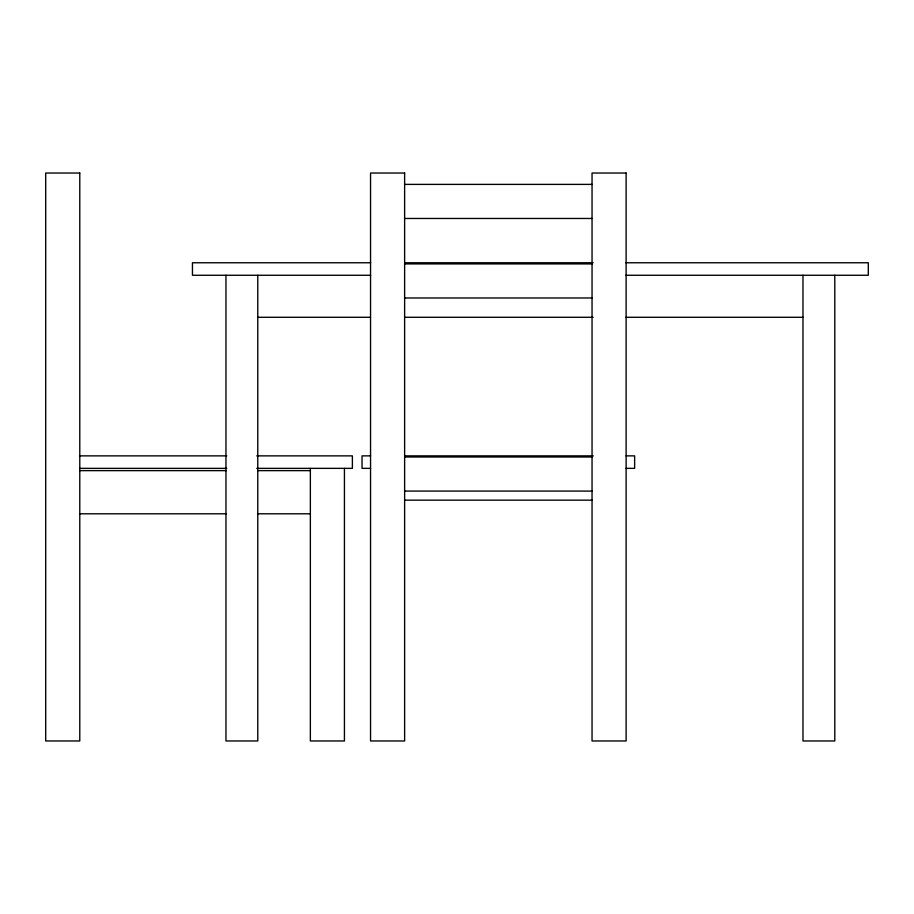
<?xml version="1.0" encoding="UTF-8"?>
<svg xmlns="http://www.w3.org/2000/svg" width="914" height="914" viewBox="0 0 914 914"><rect width="100%" height="100%" fill="white"/><g stroke="black" fill="none" stroke-linecap="round" stroke-linejoin="round"><path stroke-width="1.37" d="M404.628 184.388L592.044 184.388M404.628 218.469L592.044 218.469M370.684 262.764L192.454 262.764L192.454 275.263L370.684 275.263M404.902 262.764L593.117 262.764M625.907 262.764L868.3 262.764L868.3 275.263L625.907 275.263M404.628 263.906L592.044 263.906M404.628 297.975L592.044 297.975M257.771 317.284L370.524 317.284M404.776 317.284L593.175 317.284M626.01 317.284L802.983 317.284M79.781 455.869L226.786 455.869M256.754 455.869L352.381 455.869L352.381 468.356L256.754 468.356M370.593 455.869L362.035 455.869L362.035 468.356L370.593 468.356M404.845 455.869L593.255 455.869M626.079 455.869L634.636 455.869L634.636 468.356L626.079 468.356M404.628 457L592.044 457M79.781 468.356L226.786 468.356M79.781 470.63L226.375 470.63M257.691 470.63L310.36 470.63M404.628 491.081L592.044 491.081M404.628 500.164L592.044 500.164M79.781 513.794L226.375 513.794M257.691 513.794L310.36 513.794M834.79 275.263L834.79 740.968L802.983 740.968L802.983 275.263M344.429 468.356L344.429 740.968L310.36 740.968L310.36 468.356M257.771 275.263L257.771 740.968L225.964 740.968L225.964 275.263M79.781 173.032L45.7 173.032L45.7 740.968L79.781 740.968L79.781 173.032M404.628 173.032L370.547 173.032L370.547 740.968L404.628 740.968L404.628 173.032M626.124 173.032L592.044 173.032L592.044 740.968L626.124 740.968L626.124 173.032"/></g></svg>
